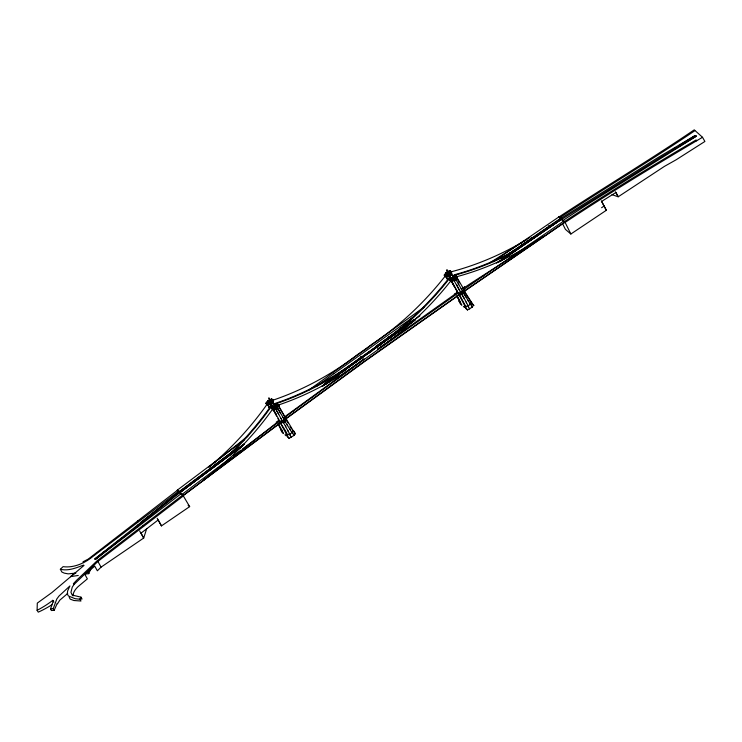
<?xml version="1.0" encoding="UTF-8"?>
<svg xmlns="http://www.w3.org/2000/svg" width="742" height="742" viewBox="0 0 742 742"><rect width="100%" height="100%" fill="white"/><g stroke="black" fill="none" stroke-linecap="round" stroke-linejoin="round"><path stroke-width="1.11" d="M51.912 604.749A56.735 30.339 -27.8 0 1 40.856 610.944L38.259 612.15L37.1 610.304L37.295 603.107L51.838 592.617L84.031 565.413L83.521 565.079C76.213 567.88 68.292 571.247 60.343 569.253L63.089 566.656C73.467 568.084 84.375 563.391 92.277 556.954L178.163 491.538L177.366 490.11L212.583 463.629M72.994 595.956L73.328 593.693A16.714 8.941 -27.8 0 1 79.784 585.206L87.361 578.871L84.885 574.447L94.763 566.146L97.36 570.793L101.07 567.138L143.725 538.024L141.008 533.164L158.204 519.947L161.459 525.902L189.655 506.628L182.792 495.016L97.36 560.562L76.853 580.031L73.384 583.713L73.912 584.594L72.224 587.256L70.954 592.311L72.187 595.056L80.989 597.171L82.056 599.035L80.025 599.017M146.786 528.425L143.688 538.043L139.635 530.966M37.1 610.304L39.614 608.969A56.513 30.923 -32.1 0 0 50.308 602.198L52.775 600.352L53.368 600.77L50.512 608.969L51.393 610.545L54.175 610.286L53.257 608.644L56.791 599.017L58.98 596.067L69.915 585.948L67.652 590.882L67.299 593.925L68.403 595.965L75.127 598.701L79.951 599.221L80.971 601.02L73.829 600.51L70.212 599.119L69.238 597.393M84.569 574.15L88.799 573.64L90.793 568.91M54.175 610.286L57.227 603.404L57.459 603.812L59.842 600.13L67.717 593.433M452.212 275.282L451.581 274.8L449.55 276.256L451.98 278.519L449.55 276.256M454.41 277.156L452.24 275.004M358.367 354.333L365.769 348.981L358.228 354.147A268.725 221.672 -49.6 0 1 272.416 400.374L273.52 402.294M79.951 599.221L80.989 597.171M372.122 344.149L364.841 349.658L372.243 344.344M83.586 562.649L83.058 561.768L88.261 559.078L177.338 490.369L183.33 495.925L97.888 561.444L73.912 584.594M268.465 403.166L268.576 402.405L270.997 404.668L270.663 405.039L268.465 403.166L269.531 404.065M272.119 406.43L271.182 404.631L273.204 403.175L275.477 405.308M446.832 274.79L446.944 274.03L449.142 275.903L449.031 276.664L446.832 274.79L448.641 276.979M451.247 279.205L449.494 277.109L449.782 276.645M242.671 445.283L180.018 492.4L180.89 493.847L95.375 559.459L94.8 558.976L179.499 491.946L235.464 449.893M95.375 559.459L180.074 492.428L244.155 444.291M215.857 461.552L208.817 467.182A269.068 221.858 -49.8 0 0 267.176 404.13L269.606 407.831M217.619 460.142L247.782 436.231M239.147 448.836L240.927 447.435M140.433 522.674L179.499 491.946L215.171 465.271M75.007 573.176L70.509 576.645L78.253 575.458M279.261 420.723L202.64 480.788A269.068 222.229 -49 0 0 272.796 408.907L276.46 414.463M94.8 558.976L105.679 550.629M107.488 549.238L112.023 545.76M113.832 544.368L121.994 538.108M131.965 530.456L134.682 528.369M149.272 517.174L151.099 515.773M179.536 491.992L238.581 447.574M177.366 490.11L182.226 494.255L217.443 467.775M182.226 494.255L183.033 495.675L280.495 422.606M212.546 463.667L244.164 439.932M179.685 491.26L179.258 491.575L237.514 447.983M215.477 465.308L179.787 492.029M217.406 467.812L230.066 458.296M233.647 455.616L240.89 450.181M242.653 448.854L280.059 420.918M214.902 464.817L237.468 447.945M180.167 491.668L238.646 447.723M215.43 465.271L244.359 443.707M180.074 492.465L241.929 446.183M183.033 495.675L282.359 421.493C284.13 423.283 287.108 417.171 282.581 421.623M284.678 417.486L293.025 411.291M285.828 418.646L364.962 360.918L458.899 294.843M285.948 418.85L365.11 361.178L459.706 294.5M276.219 422.207L278.065 420.844M292.997 411.309L364.164 359.499L457.749 293.378M309.117 389.902L358.312 354.249M316.491 386.359L333.817 373.727M325.923 382.872L330.496 379.542M332.305 378.216L413.971 319.923M322.13 386.155L414.759 319.867M323.762 385.348L336.543 376.046M336.247 375.081L329.856 379.728L407.729 324.087M329.902 379.765L336.293 375.118M324.588 384.022L413.489 320.396M322.176 386.155L414.806 319.913M322.334 386.424L336.933 375.804M326.137 383.994L330.7 380.674M334.345 378.021L336.172 376.695M333.817 373.727L414.639 316.111M342.878 370.944L344.696 369.637M348.341 367.012L350.159 365.695M351.977 364.387L354.704 362.421M356.531 361.104L360.167 358.479M336.534 376.046L362.411 357.431M337.081 376.027L338.909 374.719M342.544 372.094L346.18 369.47M360.742 358.97L362.56 357.663M363.923 359.026L284.687 416.8L278.018 405.123M283.472 422.662L285.206 421.41L283.472 422.652L285.141 421.289L284.409 420.157M267.092 403.546L266.183 402.72L269.077 399.994L269.485 400.346L271.266 399.066L273.149 400.726L271.312 399.168M446.304 273.195L445.914 272.722L449.633 270.7L451.526 272.36L449.689 270.793M267.593 401.19L269.077 399.994M445.961 272.824L447.445 271.618M267.25 401.969L268.79 400.606M445.617 273.603L450.171 270.719L451.646 272.073L450.171 270.719M444.606 274.447L446.332 273.075L445.914 272.722M265.784 403.425L268.289 405.503L265.784 403.425L267.565 402.145L267.148 401.793M444.263 275.236L445.933 273.77L445.525 273.418M446.721 273.538L444.95 274.818L445.719 275.486L450.654 271.934A268.956 222.081 -49.1 0 0 526.421 239.694M445.46 275.18L450.542 271.526M266.35 402.804L267.352 403.852L272.286 400.309L271.284 399.252M269.736 402.73L267.268 404.77M271.451 401.496C275.291 400.903 271.294 397.61 270.023 400.374L269.615 400.021M451.544 271.887L445.636 276.404M271.201 401.784L270.598 400.949L273.464 403.027L271.257 401.153M449.569 273.408L448.966 272.574L451.229 274.707M269.698 407.979L268.02 405.03L269.726 403.954M268.029 405.243L269.745 404.01M448.103 275.57L446.461 276.952M449.745 274.392L451.563 273.269M270.774 404.279L272.796 402.823M449.142 275.903L451.164 274.447M273.807 404.01L273.204 403.175M271.832 407.59L276.849 403.833L278.686 405.243M455.273 275.56L457.118 277.128L455.217 275.467L450.199 279.215M271.182 404.631L273.39 406.505L275.412 405.049M451.757 278.129L453.779 276.673L454.438 276.877M277.564 404.492L278.871 405.206L276.989 406.31C278.528 406.959 275.069 409.454 274.531 408.072L272.75 409.361L273.844 410.363L271.377 408.183L273.102 406.95M274.818 405.716L277.397 403.852L278.871 405.206M455.764 275.486L457.239 276.831L455.764 275.486L449.745 279.817L452.212 281.997M453.826 277.22L455.467 276.043L456.247 276.701L451.312 280.253L450.144 279.122L451.312 280.253L451.006 279.845L452.778 278.565L453.492 279.326L454.892 278.324M271.943 407.571L272.945 408.619L277.647 404.678M277.768 404.659L274.874 407.395L274.41 406.941L272.629 408.221L272.945 408.619M453.241 279.02L456.135 276.284M274.726 407.339L275.134 407.692L276.358 406.189M451.117 280.986L452.898 279.706C453.427 281.088 456.905 278.584 455.356 277.935L457.137 276.655M274.939 408.434L277.406 406.653M453.306 280.059L455.773 278.287M275.263 408.656L277.378 407.126M453.631 280.281L455.746 278.76M273.631 410.011L277.369 407.97L276.961 407.618M454.225 280.615L455.755 279.586L454.243 280.791M277.425 408.044L275.876 409.157L277.434 408.035L275.82 409.083L275.403 408.731M454.382 280.893L455.913 279.864L454.401 281.07M375.582 346.727L407.516 323.837M377.799 349.037L457.628 292.302L450.978 280.615M279.159 420.955L280.244 421.799M462.897 288.712L464.696 290.474L463.453 289.269L464.65 290.289L461.255 293.6M281.988 420.566L282.396 420.918L285.633 417.941L278.38 405.559M456.747 277.183L464.01 289.565L460.745 292.524L458.575 293.47L457.526 292.58L458.639 293.405M458.612 293.711L457.313 292.617L458.806 294.055L464.214 289.668M282.405 421.215L284.566 419.666M460.773 292.84L462.86 291.161M284.501 419.944L286.329 418.85L285.086 417.644M283.49 422.606L289.76 434.163L289.352 433.81L287.571 435.09C286.087 430.323 276.256 417.69 280.736 422.801L286.189 418.878L285.132 417.969L285.503 418.896M457.675 293.396L459.604 295.038L465.939 306.715L467.72 305.435L468.137 305.787L463.843 297.7L461.301 293.498L460.726 293.118L458.946 294.398L464.557 290.502L464.789 291.3L463.017 292.589L463.425 292.942L462.776 291.782M460.949 293.248L463.37 291.912L461.116 293.535L460.699 292.71M282.331 421.085L282.748 421.91L285.002 420.287L284.26 419.675M286.421 419.675L284.64 420.964L291.968 432.577L291.55 432.224L293.331 430.944L286.189 418.878M459.604 295.038L463.565 293.044L470.345 304.201L469.927 303.849L471.699 302.569L463.898 290.474M284.826 420.51L285.058 421.317L283.416 422.495L283.017 422.133L281.237 423.413L280.736 422.801M283.407 422.541L285.123 421.298M463.565 293.044L461.849 294.277L464.158 298.497M457.332 297.254L459.456 300.658M291.3 437.409L289.705 434.311L292.163 432.54L294.064 435.415L289.111 438.327L287.571 437.019L286.143 434.07L289.102 438.327M469.667 309.034L468.081 305.936L470.539 304.164L472.431 307.04L467.479 309.961M294.212 431.649L293.526 430.907L295.427 433.782L293.647 435.062L294.064 435.415M470.53 301.373L473.795 305.407L472.014 306.687L472.431 307.04M366.687 353.813L370.443 351.133M372.317 349.797L380.776 343.759M382.649 342.414L386.406 339.734M362.013 357.672L413.971 320.804M369.136 352.969L371.955 350.957M380.405 344.919L382.288 343.574M419.953 315.767L376.083 347.154A268.725 221.682 -49.6 0 0 449.272 278.751L450.913 281.663M409.547 322.724L413.34 320.117M389.225 337.721L391.099 336.404M389.8 338.213L391.674 336.896M424.359 306.984L372.196 344.251A268.725 221.682 -49.6 0 0 445.385 275.848M389.262 338.241L415.483 319.756M462.795 288.202L464.668 286.885L462.934 288.462M457.304 292.404L454.345 294.12M464.446 291.207L564.801 222.331L559.125 216.766L493.3 261.703M501.49 258.828L549.061 226.245M503.391 257.585L514.568 249.896M505.404 256.584L561.369 218.463M505.46 256.732L561.212 218.5L560.952 218.046M496.426 263.122L515.096 250.351M498.438 262.121L561.852 218.881M499.524 261.713L561.796 218.992L561.481 218.491L515.05 250.304M463.574 289.649L483.552 275.857M464.548 290.947L564.736 222.229M549.015 226.208L560.998 218.083M505.84 256.407L561.267 218.593L562.074 220.012M549.59 226.7L561.527 218.538M499.802 261.434L549.516 227.469M483.524 275.876L563.985 220.912M549.488 227.488L561.842 219.085L562.417 220.086M696.59 135.721L695.699 136.296M562.519 223.611L565.423 229.371L570.867 234.018L606.39 210.255L601.651 201.407L615.897 192.475L618.207 196.788L664.452 166.366L676.148 159.78L704.9 141.462L702.516 137.289L694.243 129.85C649.909 159.92 603.942 187.485 559.134 216.868L559.607 217.823C604.405 188.385 650.409 160.847 694.753 130.75M562.863 220.532L585.911 205.367L695.894 136.463L694.948 135.656L658.302 157.36L561.147 218.287L561.852 219.771M463.268 289.046L463.017 288.508L470.428 283.592L543.775 236.281A268.956 221.543 -50.2 0 1 456.311 276.822M570.867 234.018L564.643 221.496C607.679 193.022 651.652 166.023 696.144 139.941L696.617 140.869M601.586 207.723L604.136 206.053M499.867 261.62L508.353 256.185M489.544 263.011L529.853 237.468M672.808 149.522L675.693 147.714M678.587 145.905L694.957 135.665M695.124 135.805L695.606 135.508M702.516 137.289C656.095 164.687 609.989 192.642 565.052 222.47L562.575 220.383M695.885 136.454L659.248 158.167L562.084 219.094L561.147 218.287M75.897 573.102L68.162 573.863L64.248 573.121L61.911 572.054L60.343 569.253M50.512 608.969L53.257 608.644M612.039 194.682L618.188 196.788L615.48 191.77M283.824 419.221L284.242 419.545L282.721 417.208M282.47 420.825L282.043 420.501L280.207 421.846L273.177 409.306M563.512 221.144L565.061 222.461L564.643 221.496M450.848 272.806L451.72 273.548L450.654 272.629M450.311 279.196L451.09 279.855L450.542 279.586M450.264 280.198L452.203 281.812M449.745 279.817L452.249 281.895L450.042 279.966M457.508 293.109L459.066 294.528M464.52 305.704L467.479 309.961L465.939 308.653L464.52 305.704L465.883 306.863M273.177 400.253L271.804 399.094L273.279 400.439M271.507 399.65L272.286 400.309L271.257 399.066L273.149 400.726M272.397 401.199L273.306 401.839M273.631 410.011L272.963 409.621M281.283 423.58L280.253 422.643L286.338 434.042L287.571 435.09M188.106 505.302L189.655 506.628M559.134 216.868L559.904 218.074M548.338 225.893L548.598 226.449M548.867 226.347L549.126 226.894M531.708 237.319L531.977 237.867M532.237 237.765L532.506 238.321M521.932 244.016L522.192 244.572M522.461 244.47L522.72 245.018M456.284 277.295L457.313 278.315L456.441 277.573M449.624 272.778L451.099 274.03M451.581 274.8L453.779 276.673M449.188 272.963L450.552 274.123M451.804 275.189L454.002 277.063M455.625 279.604L455.198 279.261L457.155 278.037M447.166 274.419L449.364 276.293M454.206 280.699L453.816 280.253L452.054 281.719M449.439 277.016L451.646 278.89M463.017 288.508L464.214 289.528M444.551 274.355L445.719 275.486M446.656 277.128L444.671 275.43M444.152 275.05L446.573 277.146M462.229 290.845L462.85 291.309M472.255 304.099L473.795 305.407M457.313 292.617L458.584 293.767M459.113 300.9L460.346 301.948L456.877 295.529M463.333 306.418L464.492 307.42M400.995 328.01L401.255 328.558M388.289 336.979L388.558 337.527M361.577 356.874L361.846 357.421M336.098 375.239L336.367 375.795M271.85 399.419L273.093 400.476M278.742 405.503L276.877 404.019L277.87 405.076M272.268 400.819L273.195 401.645M277.823 405.688L278.612 406.356M278.658 406.43L277.99 405.967M273.872 403.379L275.338 404.622M270.821 401.339L273.019 403.212M273.436 403.565L274.79 404.724M277.248 407.979L276.822 407.636L278.788 406.412L277.916 405.67M268.354 401.914L267.723 401.172M268.799 402.795L270.997 404.668M271.405 405.021L273.39 406.505M271.071 405.392L273.279 407.265M279.289 421.456L278.936 420.983L280.439 422.43L286.041 418.395L284.65 416.883L285.93 418.034M284.585 417.041L286.199 418.367M271.776 407.488L272.685 408.313M266.656 403.75L268.02 405.03M267.296 404.483L268.131 405.225M272.889 409.25L273.724 409.992M271.377 408.183L273.881 410.27M282.22 421.15L283.425 422.486L282.925 421.873M295.427 433.782L292.673 430.341M279.094 421.104L280.235 422.077M284.956 434.793L286.124 435.795M177.329 490.369L178.163 491.538M137.27 525.104L137.845 525.596M137.4 526.282L137.975 526.774M103.147 552.076L103.722 552.567M460.365 292.172L460.745 292.524L453.742 280.003L454.16 280.504M468.026 300.64L468.666 301.252M289.658 429.015L290.298 429.627M289.974 426.502L291.55 428.913M272.249 408.517L272.833 409.13M455.56 279.493L455.393 278.807L462.637 291.198M283.277 417.82L277.016 407.191L280.355 413.081M461.088 288.833L461.654 289.445M470.53 304.174L471.216 304.916M292.163 432.54L292.84 433.282M280.689 422.903L280.142 422.012M458.176 284.103L458.723 284.705M451.553 280.93L458.806 294.055M451.284 281.023L454.002 286.022L453.826 285.355M445.951 276.163L448.066 279.604M466.032 297.152L463.49 292.932L461.765 294.175L461.292 293.498M287.117 424.897L287.664 425.528M458.046 293.517L459.65 295.205L458.686 294.388M279.669 421.892L280.318 422.634M287.562 422.486L287.979 423.005M270.997 406.913L272.843 409.695M52.775 600.352L53.906 602.152M142.937 525.327L143.586 526.412M137.483 520.68L138.133 521.765M180.074 492.428L180.89 493.847M559.125 216.766L559.7 217.768M471.04 301.966L471.847 303.385M468.796 298.572L470.474 301.521M463.945 290.641L465.92 294.11M466.347 294.63L468.341 298.126M455.217 275.467L455.467 276.043M451.544 273.492L449.633 270.7M458.76 294.175L464.715 305.667M457.666 293.081L456.367 290.159M445.877 276.46L447.76 279.762M445.367 275.829L447.584 279.734M286.069 419.879L287.061 421.623M284.492 419.536L284.687 420.028M272.175 399.892L267.037 403.453L267.352 403.852M273.177 401.858L272.787 400.791M278.732 414.249L275.365 408.378L282.387 420.927M272.073 406.347L272.88 407.581M274.039 411.253L276.58 416.049M270.273 405.355L269.467 404.121M278.51 423.905L281.979 430.323L280.754 429.275L277.972 423.886M268.446 406.486L269.392 408.137M157.211 518.296L161.468 525.893M97.888 561.444L101.07 567.138M87.918 572.063L88.799 573.64M601.335 200.897L606.223 210.199M456.794 277.814L459.196 282.934M285.475 426.075L285.8 426.863M456.794 285.095L459.771 290.799M468.072 305.936L468.452 306.9M289.705 434.311L290.085 435.276M281.097 418.377L281.403 419.174M466.152 301.994L466.449 302.847M458.37 298.145L458.667 299.007M287.794 430.36L288.091 431.223M463.193 292.135L463.425 292.942M277.99 418.534L278.157 419.202M270.524 406.495A269.068 221.923 -49.7 0 1 226.356 457.072M271.025 406.922A269.068 221.923 -49.7 0 1 226.857 457.499M515.727 250.75A268.956 221.867 -49.6 0 1 453.548 275.542M516.126 249.831A268.956 221.867 -49.6 0 1 454.123 274.828M448.78 278.324A268.725 221.682 -49.6 0 1 375.563 346.69M450.997 280.634A268.725 221.682 -49.6 0 1 377.78 349M360.76 357.347A268.725 221.672 -49.6 0 1 274.883 403.509M363.895 358.998A268.725 221.672 -49.6 0 1 278.018 405.16M361.261 357.774A268.725 221.672 -49.6 0 1 275.384 403.936M277.545 408.23L275.978 409.361L277.536 408.239M277.591 408.313L276.024 409.445L277.582 408.323M447.37 270.199L446.545 269.93L449.569 274.939L450.394 275.208L447.37 270.199M451.674 273.464L450.644 272.444L451.674 273.464M460.29 302.096L458.918 300.927L460.346 303.886L461.876 305.194L460.29 302.096M401.524 328.456L401.886 329.096L401.524 328.456M388.817 337.425L389.179 338.064L388.817 337.425M361.048 356.42L361.41 357.06L361.048 356.42M335.57 374.793L335.931 375.424L335.57 374.793M281.923 430.471L280.559 429.312L281.979 432.261L283.518 433.569L281.923 430.471M271.609 403.017L268.827 397.842L271.887 403.676L271.609 403.017"/></g></svg>
